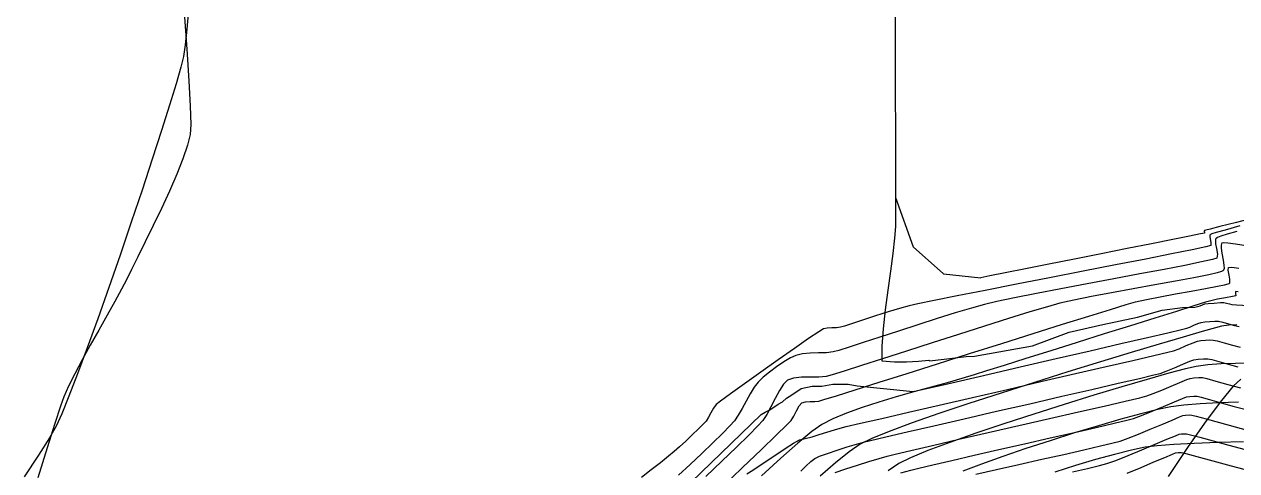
# Model space of a CAD drawing. Header units: metres. Extents: x 708868 to 711043, y 5411316 to 5413138.
# Drawn here: x 709154.7 to 709236, y 5412000.4 to 5412030.4 of the extents above; entities that cross this region are included whole.
import ezdxf

# ---------------------------------------------------------------- set-up
doc = ezdxf.new("R2010")
doc.units = ezdxf.units.M
for name, color, linetype in [('Rionegro 2010_Contours', 7, 'Continuous'), ('Rionegro 2014_Contours', 7, 'Continuous'), ('Rionegro 2018_Contours', 7, 'Continuous')]:
    doc.layers.add(name, color=color, linetype=linetype)

msp = doc.modelspace()

# ---------------------------------------------------------------- linework, layer by layer
at = {"layer": 'Rionegro 2010_Contours'}
for points in [[(709165.686, 5412031.318, 239), (709165.585, 5412030.05, 239), (709165.475, 5412028.996, 239), (709165.357, 5412028.209, 239), (709165.182, 5412027.488, 239), (709164.866, 5412026.379, 239), (709164.428, 5412024.943, 239), (709163.888, 5412023.237, 239), (709163.266, 5412021.319, 239), (709162.58, 5412019.249, 239), (709161.852, 5412017.085, 239), (709161.1, 5412014.886, 239), (709160.343, 5412012.709, 239), (709159.602, 5412010.614, 239), (709158.896, 5412008.659, 239), (709158.245, 5412006.902, 239), (709157.668, 5412005.403, 239), (709157.185, 5412004.219, 239), (709156.816, 5412003.41, 239), (709156.359, 5412002.609, 239), (709155.63, 5412001.45, 239), (709154.672, 5411999.993, 239)], [(709236.315, 5412006.549, 241), (709235.798, 5412006.081, 241), (709235.008, 5412005.125, 241), (709233.988, 5412003.751, 241), (709232.782, 5412002.03, 241), (709231.432, 5412000.032, 241)]]:
    msp.add_polyline3d(points, dxfattribs=at)
at = {"layer": 'Rionegro 2014_Contours'}
for points in [[(709213.098, 5412032.704, 240), (709213.113, 5412029.148, 240), (709213.124, 5412025.908, 240), (709213.131, 5412023.051, 240), (709213.135, 5412020.644, 240), (709213.136, 5412018.754, 240), (709213.133, 5412017.449, 240), (709213.127, 5412016.797, 240), (709213.073, 5412016.016, 240), (709212.953, 5412014.999, 240), (709212.794, 5412013.813, 240), (709212.617, 5412012.527, 240), (709212.448, 5412011.212, 240), (709212.309, 5412009.936, 240), (709212.225, 5412008.769, 240), (709212.219, 5412007.778, 240), (709213.069, 5412007.722, 240), (709213.865, 5412007.722, 240), (709214.681, 5412007.762, 240), (709215.366, 5412007.82, 240), (709215.425, 5412007.786, 240), (709216.395, 5412007.905, 240), (709217.885, 5412008.068, 240), (709218.436, 5412008.109, 240), (709218.436, 5412008.109, 240), (709218.436, 5412008.109, 240), (709218.436, 5412008.109, 240), (709222.328, 5412008.784, 240), (709224.789, 5412009.701, 240), (709227.052, 5412010.225, 240), (709229.382, 5412010.717, 240), (709231.022, 5412011.176, 240), (709232.398, 5412011.37, 240), (709233.228, 5412011.384, 240), (709233.58, 5412011.484, 240), (709233.737, 5412011.55, 240), (709233.894, 5412011.611, 240), (709234.109, 5412011.633, 240), (709234.519, 5412011.664, 240), (709234.937, 5412011.689, 240), (709235.178, 5412011.695, 240), (709235.34, 5412011.659, 240), (709235.541, 5412011.601, 240), (709235.703, 5412011.56, 240), (709236.019, 5412011.542, 240), (709236.83, 5412011.501, 240)], [(709165.407, 5412031.158, 239), (709165.583, 5412028.703, 239), (709165.719, 5412026.585, 239), (709165.808, 5412024.878, 239), (709165.842, 5412023.654, 239), (709165.813, 5412022.985, 239), (709165.631, 5412022.257, 239), (709165.317, 5412021.349, 239), (709164.9, 5412020.308, 239), (709164.409, 5412019.183, 239), (709163.873, 5412018.019, 239), (709163.323, 5412016.863, 239), (709162.786, 5412015.764, 239), (709162.292, 5412014.767, 239), (709161.87, 5412013.92, 239), (709161.55, 5412013.271, 239), (709161.201, 5412012.59, 239), (709160.752, 5412011.766, 239), (709160.233, 5412010.839, 239), (709159.674, 5412009.849, 239), (709159.105, 5412008.837, 239), (709158.557, 5412007.844, 239), (709158.06, 5412006.909, 239), (709157.644, 5412006.074, 239), (709157.338, 5412005.378, 239), (709157.114, 5412004.742, 239), (709156.727, 5412003.572, 239), (709156.206, 5412001.945, 239), (709155.575, 5411999.938, 239)], [(709198.756, 5411998.999, 239), (709204.111, 5412004.177, 239), (709204.111, 5412004.177, 239), (709204.111, 5412004.177, 239), (709204.111, 5412004.177, 239), (709204.111, 5412004.177, 239), (709204.391, 5412004.333, 239), (709204.694, 5412004.504, 239), (709205.262, 5412004.879, 239), (709205.548, 5412005.031, 239), (709205.831, 5412005.281, 239), (709206.188, 5412005.51, 239), (709206.807, 5412005.933, 239), (709207.555, 5412006.095, 239), (709208.187, 5412006.095, 239), (709208.939, 5412006.217, 239), (709209.952, 5412006.21, 239), (709210.554, 5412006.111, 239), (709214.328, 5412005.717, 239), (709216.615, 5412006.245, 239), (709219.032, 5412006.804, 239), (709221.491, 5412007.372, 239), (709223.907, 5412007.931, 239), (709226.195, 5412008.46, 239), (709228.267, 5412008.94, 239), (709230.038, 5412009.351, 239), (709231.422, 5412009.672, 239), (709232.333, 5412009.885, 239), (709232.685, 5412009.97, 239), (709232.897, 5412010.053, 239), (709233.166, 5412010.172, 239), (709233.435, 5412010.288, 239), (709233.648, 5412010.361, 239), (709233.889, 5412010.398, 239), (709234.221, 5412010.427, 239), (709234.559, 5412010.443, 239), (709234.819, 5412010.437, 239), (709235.098, 5412010.379, 239), (709235.484, 5412010.27, 239), (709235.88, 5412010.156, 239), (709236.188, 5412010.085, 239)], [(709203.154, 5412000.208, 238), (709203.559, 5412000.453, 238), (709205.735, 5412001.893, 238), (709206.297, 5412002.259, 238), (709206.701, 5412002.477, 238), (709206.701, 5412002.477, 238), (709206.701, 5412002.477, 238), (709207.554, 5412002.676, 238), (709208.003, 5412002.834, 238), (709208.529, 5412003.005, 238), (709209.034, 5412003.159, 238), (709209.416, 5412003.271, 238), (709209.826, 5412003.37, 238), (709210.788, 5412003.595, 238), (709212.209, 5412003.925, 238), (709213.998, 5412004.338, 238), (709216.062, 5412004.814, 238), (709218.309, 5412005.332, 238), (709220.646, 5412005.871, 238), (709222.982, 5412006.41, 238), (709225.223, 5412006.927, 238), (709227.278, 5412007.401, 238), (709229.055, 5412007.813, 238), (709230.461, 5412008.14, 238), (709231.403, 5412008.361, 238), (709231.791, 5412008.456, 238), (709232.165, 5412008.6, 238), (709232.649, 5412008.807, 238), (709233.106, 5412009.003, 238), (709233.402, 5412009.11, 238), (709233.63, 5412009.146, 238), (709233.929, 5412009.173, 238), (709234.23, 5412009.185, 238), (709234.461, 5412009.18, 238), (709234.732, 5412009.119, 238), (709235.196, 5412008.991, 238), (709235.746, 5412008.837, 238), (709236.274, 5412008.696, 238)], [(709206.783, 5412000.375, 237), (709207.121, 5412000.721, 237), (709207.448, 5412001.025, 237), (709207.719, 5412001.232, 237), (709208.043, 5412001.38, 237), (709208.574, 5412001.575, 237), (709209.224, 5412001.791, 237), (709209.904, 5412002.006, 237), (709210.525, 5412002.194, 237), (709210.998, 5412002.331, 237), (709211.469, 5412002.447, 237), (709212.479, 5412002.684, 237), (709213.927, 5412003.02, 237), (709215.715, 5412003.433, 237), (709217.746, 5412003.9, 237), (709219.92, 5412004.399, 237), (709222.14, 5412004.909, 237), (709224.306, 5412005.407, 237), (709226.321, 5412005.871, 237), (709228.086, 5412006.278, 237), (709229.502, 5412006.608, 237), (709230.472, 5412006.837, 237), (709230.896, 5412006.943, 237), (709231.309, 5412007.096, 237), (709231.855, 5412007.323, 237), (709232.42, 5412007.564, 237), (709232.892, 5412007.762, 237), (709233.155, 5412007.86, 237), (709233.445, 5412007.901, 237), (709233.81, 5412007.925, 237), (709234.103, 5412007.922, 237), (709234.353, 5412007.864, 237), (709234.834, 5412007.732, 237), (709235.45, 5412007.56, 237), (709236.106, 5412007.381, 237)], [(709209.083, 5412000.291, 236), (709209.799, 5412000.536, 236), (709210.582, 5412000.789, 236), (709211.357, 5412001.03, 236), (709212.047, 5412001.237, 236), (709212.579, 5412001.392, 236), (709213.118, 5412001.526, 236), (709214.169, 5412001.774, 236), (709215.628, 5412002.112, 236), (709217.391, 5412002.517, 236), (709219.355, 5412002.966, 236), (709221.415, 5412003.437, 236), (709223.469, 5412003.907, 236), (709225.411, 5412004.352, 236), (709227.14, 5412004.749, 236), (709228.55, 5412005.077, 236), (709229.538, 5412005.311, 236), (709230.001, 5412005.429, 236), (709230.434, 5412005.587, 236), (709231.009, 5412005.819, 236), (709231.636, 5412006.082, 236), (709232.222, 5412006.332, 236), (709232.677, 5412006.522, 236), (709232.909, 5412006.609, 236), (709233.164, 5412006.645, 236), (709233.486, 5412006.666, 236), (709233.744, 5412006.664, 236), (709234.035, 5412006.593, 236), (709234.641, 5412006.425, 236), (709235.433, 5412006.205, 236), (709236.282, 5412005.975, 236)], [(709213.491, 5412000.258, 235), (709214.16, 5412000.452, 235), (709214.702, 5412000.589, 235), (709215.647, 5412000.814, 235), (709216.911, 5412001.106, 235), (709218.412, 5412001.45, 235), (709220.07, 5412001.828, 235), (709221.8, 5412002.22, 235), (709223.521, 5412002.611, 235), (709225.15, 5412002.982, 235), (709226.606, 5412003.316, 235), (709227.805, 5412003.595, 235), (709228.666, 5412003.8, 235), (709229.106, 5412003.915, 235), (709229.64, 5412004.109, 235), (709230.354, 5412004.396, 235), (709231.13, 5412004.72, 235), (709231.851, 5412005.026, 235), (709232.401, 5412005.257, 235), (709232.662, 5412005.359, 235), (709232.883, 5412005.39, 235), (709233.162, 5412005.408, 235), (709233.386, 5412005.406, 235), (709233.642, 5412005.342, 235), (709234.208, 5412005.185, 235), (709234.982, 5412004.97, 235), (709235.863, 5412004.728, 235), (709236.748, 5412004.495, 235)], [(709218.517, 5412000.175, 234), (709219.915, 5412000.493, 234), (709221.418, 5412000.831, 234), (709222.947, 5412001.175, 234), (709224.423, 5412001.507, 234), (709225.766, 5412001.812, 234), (709226.898, 5412002.074, 234), (709227.74, 5412002.276, 234), (709228.212, 5412002.402, 234), (709228.739, 5412002.59, 234), (709229.441, 5412002.867, 234), (709230.227, 5412003.191, 234), (709231.007, 5412003.519, 234), (709231.692, 5412003.81, 234), (709232.192, 5412004.02, 234), (709232.416, 5412004.108, 234), (709232.603, 5412004.135, 234), (709232.839, 5412004.15, 234), (709233.028, 5412004.148, 234), (709233.313, 5412004.074, 234), (709233.973, 5412003.89, 234), (709234.886, 5412003.636, 234), (709235.928, 5412003.351, 234), (709236.978, 5412003.075, 234)], [(709225.005, 5412000.328, 233), (709226.023, 5412000.561, 233), (709226.817, 5412000.752, 233), (709227.317, 5412000.888, 233), (709227.928, 5412001.106, 233), (709228.743, 5412001.427, 233), (709229.657, 5412001.802, 233), (709230.562, 5412002.182, 233), (709231.354, 5412002.518, 233), (709231.925, 5412002.759, 233), (709232.169, 5412002.858, 233), (709232.322, 5412002.879, 233), (709232.515, 5412002.892, 233), (709232.669, 5412002.89, 233), (709232.931, 5412002.823, 233), (709233.564, 5412002.651, 233), (709234.459, 5412002.406, 233), (709235.509, 5412002.121, 233), (709236.606, 5412001.829, 233)], [(709228.691, 5412000.25, 232), (709229.611, 5412000.632, 232), (709230.476, 5412000.997, 232), (709231.204, 5412001.306, 232), (709231.714, 5412001.522, 232), (709231.923, 5412001.607, 232), (709232.116, 5412001.63, 232), (709232.311, 5412001.632, 232), (709232.613, 5412001.555, 232), (709233.363, 5412001.354, 232), (709234.424, 5412001.07, 232), (709235.658, 5412000.741, 232), (709236.929, 5412000.407, 232)]]:
    msp.add_polyline3d(points, dxfattribs=at)
at = {"layer": 'Rionegro 2018_Contours'}
for points in [[(709213.098, 5412032.704, 240), (709213.113, 5412029.148, 240), (709213.124, 5412025.908, 240), (709213.131, 5412023.051, 240), (709213.135, 5412020.644, 240), (709213.136, 5412018.754, 240), (709214.326, 5412015.439, 240), (709216.353, 5412013.63, 240), (709218.859, 5412013.366, 240), (709218.859, 5412013.366, 240), (709218.859, 5412013.366, 240)], [(709165.407, 5412031.158, 239), (709165.583, 5412028.703, 239), (709165.719, 5412026.585, 239), (709165.808, 5412024.878, 239), (709165.842, 5412023.654, 239), (709165.813, 5412022.985, 239), (709165.631, 5412022.257, 239), (709165.317, 5412021.349, 239), (709164.9, 5412020.308, 239), (709164.409, 5412019.183, 239), (709163.873, 5412018.019, 239), (709163.323, 5412016.863, 239), (709162.786, 5412015.764, 239), (709162.292, 5412014.767, 239), (709161.87, 5412013.92, 239), (709161.55, 5412013.271, 239), (709161.201, 5412012.59, 239), (709160.752, 5412011.766, 239), (709160.233, 5412010.839, 239), (709159.674, 5412009.849, 239), (709159.105, 5412008.837, 239), (709158.557, 5412007.844, 239), (709158.06, 5412006.909, 239), (709157.644, 5412006.074, 239), (709157.338, 5412005.378, 239), (709157.114, 5412004.742, 239), (709156.727, 5412003.572, 239), (709156.206, 5412001.945, 239), (709155.575, 5411999.938, 239)], [(709237.367, 5412017.428, 240), (709236.008, 5412017.079, 240), (709234.894, 5412016.791, 240), (709234.256, 5412016.625, 240), (709233.965, 5412016.549, 240), (709233.873, 5412016.524, 240), (709233.861, 5412016.52, 240), (709233.859, 5412016.513, 240), (709233.86, 5412016.482, 240), (709233.868, 5412016.418, 240), (709233.869, 5412016.36, 240), (709233.601, 5412016.305, 240), (709232.861, 5412016.155, 240), (709231.736, 5412015.93, 240), (709230.314, 5412015.647, 240), (709228.685, 5412015.322, 240), (709226.936, 5412014.973, 240), (709225.155, 5412014.619, 240), (709223.43, 5412014.276, 240), (709221.85, 5412013.961, 240), (709220.503, 5412013.693, 240), (709219.476, 5412013.489, 240), (709218.859, 5412013.366, 240)], [(709236.248, 5412016.835, 239), (709235.247, 5412016.564, 239), (709234.65, 5412016.392, 239), (709234.365, 5412016.301, 239), (709234.268, 5412016.263, 239), (709234.25, 5412016.251, 239), (709234.236, 5412016.222, 239), (709234.228, 5412016.139, 239), (709234.251, 5412015.974, 239), (709234.299, 5412015.733, 239), (709234.289, 5412015.519, 239), (709233.951, 5412015.433, 239), (709233.044, 5412015.242, 239), (709231.668, 5412014.964, 239), (709229.924, 5412014.618, 239), (709227.909, 5412014.222, 239), (709225.725, 5412013.795, 239), (709223.47, 5412013.355, 239), (709221.245, 5412012.92, 239), (709219.148, 5412012.51, 239), (709217.281, 5412012.142, 239), (709215.741, 5412011.836, 239), (709214.629, 5412011.609, 239), (709214.045, 5412011.48, 239), (709213.414, 5412011.303, 239), (709212.639, 5412011.066, 239), (709211.802, 5412010.798, 239), (709210.983, 5412010.53, 239), (709210.262, 5412010.294, 239), (709209.72, 5412010.119, 239), (709209.437, 5412010.037, 239), (709209.174, 5412010.01, 239), (709208.862, 5412010, 239), (709208.554, 5412009.982, 239), (709208.302, 5412009.931, 239), (709207.99, 5412009.738, 239), (709207.308, 5412009.277, 239), (709206.363, 5412008.622, 239), (709205.259, 5412007.849, 239), (709204.105, 5412007.033, 239), (709203.005, 5412006.249, 239), (709202.066, 5412005.573, 239), (709201.394, 5412005.08, 239), (709201.096, 5412004.844, 239), (709200.925, 5412004.607, 239), (709200.755, 5412004.303, 239), (709200.588, 5412003.995, 239), (709200.426, 5412003.746, 239), (709200.235, 5412003.539, 239), (709199.909, 5412003.214, 239), (709199.5, 5412002.819, 239), (709199.059, 5412002.404, 239), (709198.639, 5412002.015, 239), (709198.291, 5412001.701, 239), (709197.9, 5412001.376, 239), (709197.361, 5412000.95, 239), (709196.737, 5412000.462, 239), (709196.095, 5411999.954, 239)], [(709236.044, 5412016.466, 238), (709235.382, 5412016.286, 238), (709234.964, 5412016.148, 238), (709234.748, 5412016.057, 238), (709234.662, 5412016.005, 238), (709234.639, 5412015.982, 238), (709234.619, 5412015.945, 238), (709234.601, 5412015.844, 238), (709234.615, 5412015.644, 238), (709234.675, 5412015.326, 238), (709234.744, 5412014.938, 238), (709234.709, 5412014.677, 238), (709234.417, 5412014.584, 238), (709233.673, 5412014.419, 238), (709232.559, 5412014.194, 238), (709231.154, 5412013.921, 238), (709229.54, 5412013.614, 238), (709227.796, 5412013.285, 238), (709226.002, 5412012.947, 238), (709224.24, 5412012.613, 238), (709222.589, 5412012.294, 238), (709221.13, 5412012.005, 238), (709219.944, 5412011.758, 238), (709219.109, 5412011.565, 238), (709218.229, 5412011.323, 238), (709217.147, 5412010.999, 238), (709215.926, 5412010.618, 238), (709214.633, 5412010.205, 238), (709213.331, 5412009.782, 238), (709212.085, 5412009.375, 238), (709210.96, 5412009.008, 238), (709210.02, 5412008.704, 238), (709209.331, 5412008.488, 238), (709208.956, 5412008.385, 238), (709208.504, 5412008.332, 238), (709207.969, 5412008.311, 238), (709207.41, 5412008.293, 238), (709206.886, 5412008.25, 238), (709206.456, 5412008.152, 238), (709206.095, 5412007.982, 238), (709205.649, 5412007.717, 238), (709205.162, 5412007.39, 238), (709204.682, 5412007.033, 238), (709204.251, 5412006.678, 238), (709203.917, 5412006.36, 238), (709203.645, 5412006.009, 238), (709203.375, 5412005.566, 238), (709203.108, 5412005.076, 238), (709202.843, 5412004.582, 238), (709202.583, 5412004.128, 238), (709202.328, 5412003.758, 238), (709202.023, 5412003.42, 238), (709201.521, 5412002.909, 238), (709200.874, 5412002.274, 238), (709200.133, 5412001.561, 238), (709199.351, 5412000.821, 238), (709198.578, 5412000.1, 238)], [(709236.797, 5412015.485, 237), (709235.949, 5412015.626, 237), (709235.428, 5412015.693, 237), (709235.163, 5412015.703, 237), (709235.059, 5412015.688, 237), (709235.031, 5412015.672, 237), (709235.007, 5412015.642, 237), (709234.979, 5412015.551, 237), (709234.979, 5412015.356, 237), (709235.032, 5412015.019, 237), (709235.127, 5412014.547, 237), (709235.179, 5412014.196, 237), (709235.18, 5412013.982, 237), (709235.153, 5412013.875, 237), (709235.129, 5412013.835, 237), (709235.106, 5412013.817, 237), (709235.006, 5412013.773, 237), (709234.729, 5412013.692, 237), (709234.151, 5412013.559, 237), (709233.152, 5412013.359, 237), (709231.92, 5412013.13, 237), (709230.536, 5412012.881, 237), (709229.082, 5412012.621, 237), (709227.638, 5412012.358, 237), (709226.285, 5412012.103, 237), (709225.103, 5412011.864, 237), (709224.174, 5412011.65, 237), (709223.334, 5412011.417, 237), (709222.159, 5412011.066, 237), (709220.724, 5412010.622, 237), (709219.104, 5412010.111, 237), (709217.373, 5412009.56, 237), (709215.607, 5412008.994, 237), (709213.881, 5412008.439, 237), (709212.269, 5412007.921, 237), (709210.848, 5412007.465, 237), (709209.692, 5412007.098, 237), (709208.876, 5412006.845, 237), (709208.475, 5412006.733, 237), (709207.998, 5412006.687, 237), (709207.426, 5412006.684, 237), (709206.834, 5412006.679, 237), (709206.298, 5412006.63, 237), (709205.893, 5412006.492, 237), (709205.624, 5412006.223, 237), (709205.346, 5412005.787, 237), (709205.063, 5412005.254, 237), (709204.78, 5412004.695, 237), (709204.5, 5412004.176, 237), (709204.23, 5412003.769, 237), (709203.905, 5412003.419, 237), (709203.292, 5412002.805, 237), (709202.459, 5412001.992, 237), (709201.476, 5412001.044, 237), (709200.41, 5412000.025, 237)], [(709201.487, 5411999.291, 236), (709202.872, 5412000.619, 236), (709204.118, 5412001.817, 236), (709205.136, 5412002.799, 236), (709205.837, 5412003.482, 236), (709206.132, 5412003.781, 236), (709206.312, 5412004.069, 236), (709206.498, 5412004.432, 236), (709206.683, 5412004.768, 236), (709206.861, 5412004.975, 236), (709207.094, 5412005.044, 236), (709207.403, 5412005.059, 236), (709207.725, 5412005.059, 236), (709207.994, 5412005.08, 236), (709208.334, 5412005.182, 236), (709209.177, 5412005.445, 236), (709210.44, 5412005.844, 236), (709212.044, 5412006.351, 236), (709213.91, 5412006.942, 236), (709215.957, 5412007.591, 236), (709218.105, 5412008.271, 236), (709220.273, 5412008.956, 236), (709222.382, 5412009.622, 236), (709224.352, 5412010.241, 236), (709226.103, 5412010.787, 236), (709227.554, 5412011.236, 236), (709228.626, 5412011.56, 236), (709229.238, 5412011.735, 236), (709229.98, 5412011.904, 236), (709230.905, 5412012.087, 236), (709231.929, 5412012.275, 236), (709232.966, 5412012.46, 236), (709233.932, 5412012.633, 236), (709234.741, 5412012.786, 236), (709235.218, 5412012.887, 236), (709235.449, 5412012.948, 236), (709235.531, 5412012.98, 236), (709235.549, 5412012.994, 236), (709235.566, 5412013.023, 236), (709235.581, 5412013.106, 236), (709235.57, 5412013.274, 236), (709235.52, 5412013.54, 236), (709235.464, 5412013.859, 236), (709235.493, 5412014.052, 236), (709235.711, 5412014.065, 236), (709236.173, 5412014.002, 236)], [(709236.131, 5412012.416, 235), (709235.954, 5412012.432, 235), (709235.962, 5412012.296, 235), (709235.969, 5412012.152, 235), (709235.758, 5412012.1, 235), (709235.289, 5412012.014, 235), (709234.743, 5412011.914, 235), (709234.302, 5412011.82, 235), (709233.945, 5412011.713, 235), (709233.147, 5412011.468, 235), (709231.987, 5412011.107, 235), (709230.544, 5412010.657, 235), (709228.9, 5412010.143, 235), (709227.133, 5412009.59, 235), (709225.323, 5412009.022, 235), (709223.549, 5412008.464, 235), (709221.892, 5412007.943, 235), (709220.431, 5412007.482, 235), (709219.247, 5412007.108, 235), (709218.417, 5412006.844, 235), (709217.583, 5412006.591, 235), (709216.605, 5412006.315, 235), (709215.522, 5412006.016, 235), (709214.371, 5412005.698, 235), (709213.191, 5412005.363, 235), (709212.02, 5412005.012, 235), (709210.896, 5412004.649, 235), (709209.857, 5412004.275, 235), (709208.94, 5412003.893, 235), (709208.185, 5412003.504, 235), (709207.523, 5412003.034, 235), (709206.593, 5412002.265, 235), (709205.449, 5412001.255, 235), (709204.148, 5412000.062, 235)], [(709236.052, 5412010.196, 234), (709235.499, 5412010.169, 234), (709235.023, 5412010.113, 234), (709234.6, 5412010.005, 234), (709233.714, 5412009.756, 234), (709232.433, 5412009.384, 234), (709230.824, 5412008.907, 234), (709228.955, 5412008.346, 234), (709226.893, 5412007.718, 234), (709224.706, 5412007.042, 234), (709222.46, 5412006.338, 234), (709220.224, 5412005.624, 234), (709218.064, 5412004.92, 234), (709216.048, 5412004.243, 234), (709214.244, 5412003.614, 234), (709212.719, 5412003.051, 234), (709211.541, 5412002.572, 234), (709210.776, 5412002.197, 234), (709210.017, 5412001.679, 234), (709209.105, 5412000.945, 234), (709208.074, 5412000.038, 234)], [(709236.954, 5412007.635, 233), (709235.947, 5412007.617, 233), (709234.984, 5412007.577, 233), (709234.096, 5412007.508, 233), (709233.312, 5412007.402, 233), (709232.589, 5412007.24, 233), (709231.47, 5412006.947, 233), (709230.025, 5412006.541, 233), (709228.327, 5412006.045, 233), (709226.445, 5412005.478, 233), (709224.452, 5412004.861, 233), (709222.419, 5412004.216, 233), (709220.417, 5412003.562, 233), (709218.517, 5412002.921, 233), (709216.791, 5412002.312, 233), (709215.309, 5412001.757, 233), (709214.144, 5412001.277, 233), (709213.366, 5412000.891, 233), (709212.646, 5412000.402, 233)], [(709236.162, 5412005.009, 232), (709234.816, 5412004.966, 232), (709233.578, 5412004.902, 232), (709232.492, 5412004.812, 232), (709231.601, 5412004.691, 232), (709230.733, 5412004.509, 232), (709229.598, 5412004.226, 232), (709228.252, 5412003.859, 232), (709226.752, 5412003.425, 232), (709225.153, 5412002.942, 232), (709223.513, 5412002.425, 232), (709221.887, 5412001.893, 232), (709220.333, 5412001.361, 232), (709218.906, 5412000.848, 232), (709217.663, 5412000.369, 232)], [(709236.49, 5412002.358, 231), (709234.767, 5412002.305, 231), (709233.187, 5412002.243, 231), (709231.808, 5412002.17, 231), (709230.69, 5412002.083, 231), (709229.889, 5412001.981, 231), (709228.962, 5412001.788, 231), (709227.835, 5412001.507, 231), (709226.565, 5412001.157, 231), (709225.211, 5412000.754, 231), (709223.831, 5412000.319, 231)]]:
    msp.add_polyline3d(points, dxfattribs=at)

doc.saveas('drawing.dxf')
